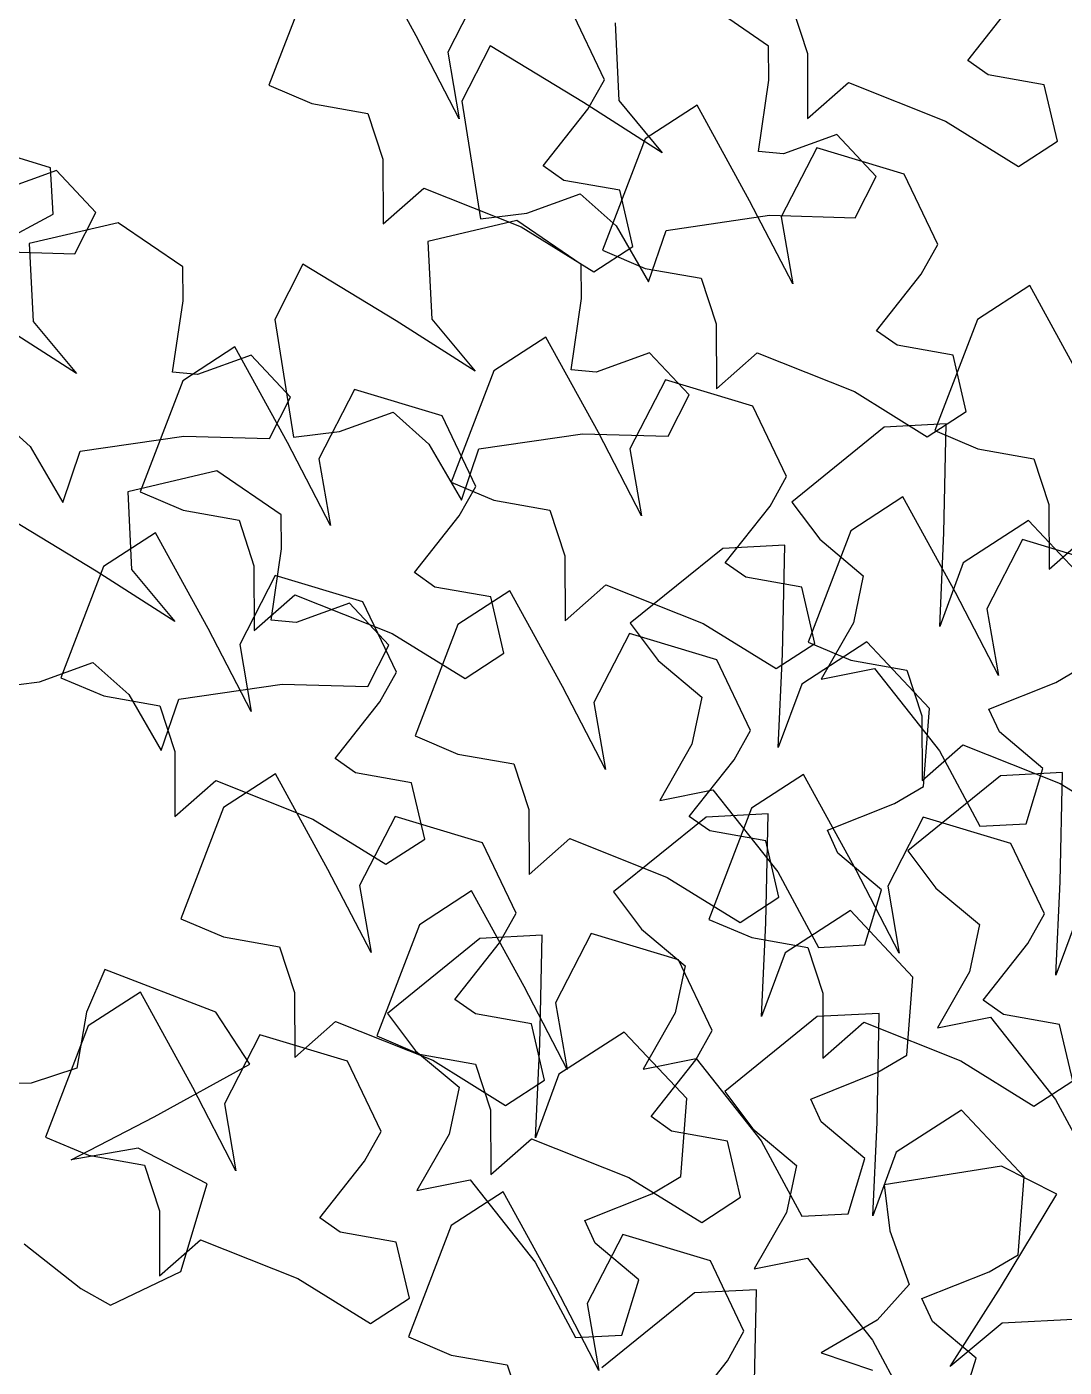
# Model space of a CAD drawing. Header units: millimetres. Extents: x 441156 to 441876, y 4514765 to 4515211.
# Drawn here: x 441574.522 to 441575.376, y 4514836.119 to 4514837.222 of the extents above; entities that cross this region are included whole.
import ezdxf

# ---------------------------------------------------------------- set-up
doc = ezdxf.new("R2010")
doc.units = ezdxf.units.MM
doc.layers.add('01_piscinas', color=254, linetype='Continuous')

msp = doc.modelspace()

# ---------------------------------------------------------------- linework, layer by layer
at = {"layer": '01_piscinas'}
for p, q in [((441574.84273461, 4514837.21432079, 0.00000053), (441574.79950394, 4514837.29297695, 0.00000053)), ((441574.75664308, 4514837.26513419, 0.00000053), (441574.72151515, 4514837.17366099, 0.00000053)), ((441574.89796148, 4514837.2578805, 0.00000053), (441574.86873027, 4514837.20097338, 0.00000053)), ((441575.13264115, 4514837.20581197, 0.00000053), (441575.07964915, 4514837.24220289, 0.00000053)), ((441575.29675259, 4514837.19412264, 0.00000053), (441575.33354849, 4514837.24074312, 0.00000053)), ((441574.99771598, 4514837.17819142, 0.00000053), (441574.97001902, 4514837.23620288, 0.00000053)), ((441575.15240201, 4514837.2373249, 0.00000053), (441575.16473409, 4514837.19973375, 0.00000053)), ((441575.00640668, 4514837.22494749, 0.00000053), (441575.00954527, 4514837.16104886, 0.00000053)), ((441574.87819842, 4514837.14598698, 0.00000053), (441574.84273461, 4514837.21432079, 0.00000053)), ((441574.86873027, 4514837.20097338, 0.00000053), (441574.87819842, 4514837.14598698, 0.00000053)), ((441574.90359172, 4514837.20611314, 0.00000053), (441574.88039451, 4514837.16057017, 0.00000053)), ((441574.98035866, 4514837.15961024, 0.00000053), (441574.90359172, 4514837.20611314, 0.00000053)), ((441575.13293001, 4514837.1779845, 0.00000053), (441575.13264115, 4514837.20581197, 0.00000053)), ((441575.16473409, 4514837.19973375, 0.00000053), (441575.16490234, 4514837.14638995, 0.00000053)), ((441575.31361718, 4514837.18219341, 0.00000053), (441575.29675259, 4514837.19412264, 0.00000053)), ((441574.72151515, 4514837.17366099, 0.00000053), (441574.75681072, 4514837.15867098, 0.00000053)), ((441574.98405241, 4514837.15394769, 0.00000053), (441574.99771598, 4514837.17819142, 0.00000053)), ((441575.12437407, 4514837.11921203, 0.00000053), (441575.13293001, 4514837.1779845, 0.00000053)), ((441575.16490234, 4514837.14638995, 0.00000053), (441575.19846328, 4514837.17587529, 0.00000053)), ((441575.19846328, 4514837.17587529, 0.00000053), (441575.27852318, 4514837.1440283, 0.00000053)), ((441575.35971239, 4514837.1740519, 0.00000053), (441575.31361718, 4514837.18219341, 0.00000053)), ((441575.37051142, 4514837.12778098, 0.00000053), (441575.35971239, 4514837.1740519, 0.00000053)), ((441574.75681072, 4514837.15867098, 0.00000053), (441574.80290593, 4514837.15052947, 0.00000053)), ((441574.88039451, 4514837.16057017, 0.00000053), (441574.89570943, 4514837.06378808, 0.00000053)), ((441574.94725651, 4514837.10732721, 0.00000053), (441574.98405241, 4514837.15394769, 0.00000053)), ((441575.04523813, 4514837.11816333, 0.00000053), (441574.98035866, 4514837.15961024, 0.00000053)), ((441575.00954527, 4514837.16104886, 0.00000053), (441575.04523813, 4514837.11816333, 0.00000053)), ((441575.07394547, 4514837.15737086, 0.00000053), (441575.03108461, 4514837.12952811, 0.00000053)), ((441575.11717614, 4514837.0787147, 0.00000053), (441575.07394547, 4514837.15737086, 0.00000053)), ((441574.80290593, 4514837.15052947, 0.00000053), (441574.81523801, 4514837.11293832, 0.00000053)), ((441575.27852318, 4514837.1440283, 0.00000053), (441575.33848353, 4514837.1069754, 0.00000053)), ((441575.03108461, 4514837.12952811, 0.00000053), (441574.99595668, 4514837.0380549, 0.00000053)), ((441575.18893423, 4514837.13331016, 0.00000053), (441575.14494385, 4514837.11731331, 0.00000053)), ((441575.22142193, 4514837.09863789, 0.00000053), (441575.18893423, 4514837.13331016, 0.00000053)), ((441574.54182659, 4514837.10586687, 0.00000053), (441574.49635528, 4514837.11965009, 0.00000053)), ((441575.14494385, 4514837.11731331, 0.00000053), (441575.12437407, 4514837.11921203, 0.00000053)), ((441575.17240301, 4514837.12227441, 0.00000053), (441575.1431718, 4514837.06536729, 0.00000053)), ((441575.24446055, 4514837.10059679, 0.00000053), (441575.17240301, 4514837.12227441, 0.00000053)), ((441575.33848353, 4514837.1069754, 0.00000053), (441575.37051142, 4514837.12778098, 0.00000053)), ((441574.81523801, 4514837.11293832, 0.00000053), (441574.81540626, 4514837.05959452, 0.00000053)), ((441574.5465963, 4514837.10362641, 0.00000053), (441574.50260592, 4514837.08762956, 0.00000053)), ((441574.5438308, 4514837.06772711, 0.00000053), (441574.54182659, 4514837.10586687, 0.00000053)), ((441574.57908399, 4514837.06895414, 0.00000053), (441574.5465963, 4514837.10362641, 0.00000053)), ((441574.9641211, 4514837.09539798, 0.00000053), (441574.94725651, 4514837.10732721, 0.00000053)), ((441575.20408774, 4514837.06460578, 0.00000053), (441575.22142193, 4514837.09863789, 0.00000053)), ((441575.27215751, 4514837.04258533, 0.00000053), (441575.24446055, 4514837.10059679, 0.00000053)), ((441574.81540626, 4514837.05959452, 0.00000053), (441574.8489672, 4514837.08907986, 0.00000053)), ((441574.8489672, 4514837.08907986, 0.00000053), (441574.9290271, 4514837.05723287, 0.00000053)), ((441575.01021631, 4514837.08725647, 0.00000053), (441574.9641211, 4514837.09539798, 0.00000053)), ((441575.02101534, 4514837.04098555, 0.00000053), (441575.01021631, 4514837.08725647, 0.00000053)), ((441574.93377129, 4514837.06845415, 0.00000053), (441574.97776167, 4514837.08445099, 0.00000053)), ((441574.97776167, 4514837.08445099, 0.00000053), (441575.00723715, 4514837.05806215, 0.00000053)), ((441575.15263995, 4514837.0103809, 0.00000053), (441575.11717614, 4514837.0787147, 0.00000053)), ((441574.48176188, 4514837.03432637, 0.00000053), (441574.5438308, 4514837.06772711, 0.00000053)), ((441574.56174981, 4514837.03492203, 0.00000053), (441574.57908399, 4514837.06895414, 0.00000053)), ((441574.89570943, 4514837.06378808, 0.00000053), (441574.93377129, 4514837.06845415, 0.00000053)), ((441575.04837671, 4514837.05426471, 0.00000053), (441575.13363411, 4514837.06671435, 0.00000053)), ((441575.13363411, 4514837.06671435, 0.00000053), (441575.20408774, 4514837.06460578, 0.00000053)), ((441575.1431718, 4514837.06536729, 0.00000053), (441575.15263995, 4514837.0103809, 0.00000053)), ((441574.59751158, 4514837.06062279, 0.00000053), (441574.52426911, 4514837.04336739, 0.00000053)), ((441574.65050358, 4514837.02423187, 0.00000053), (441574.59751158, 4514837.06062279, 0.00000053)), ((441574.92557712, 4514837.06251831, 0.00000053), (441574.85233465, 4514837.0452629, 0.00000053)), ((441574.97856912, 4514837.02612739, 0.00000053), (441574.92557712, 4514837.06251831, 0.00000053)), ((441574.9290271, 4514837.05723287, 0.00000053), (441574.98898745, 4514837.02017998, 0.00000053)), ((441575.00723715, 4514837.05806215, 0.00000053), (441575.03405475, 4514837.01194918, 0.00000053)), ((441575.03405475, 4514837.01194918, 0.00000053), (441575.04837671, 4514837.05426471, 0.00000053)), ((441574.52426911, 4514837.04336739, 0.00000053), (441574.5274077, 4514836.97946877, 0.00000053)), ((441574.85233465, 4514837.0452629, 0.00000053), (441574.85547324, 4514836.98136428, 0.00000053)), ((441575.25849394, 4514837.0183416, 0.00000053), (441575.27215751, 4514837.04258533, 0.00000053)), ((441574.49129618, 4514837.03703061, 0.00000053), (441574.56174981, 4514837.03492203, 0.00000053)), ((441574.98898745, 4514837.02017998, 0.00000053), (441575.02101534, 4514837.04098555, 0.00000053)), ((441574.99595668, 4514837.0380549, 0.00000053), (441575.03125225, 4514837.0230649, 0.00000053)), ((441574.65079244, 4514836.9964044, 0.00000053), (441574.65050358, 4514837.02423187, 0.00000053)), ((441574.74951969, 4514837.02642855, 0.00000053), (441574.72632248, 4514836.98088559, 0.00000053)), ((441574.82628663, 4514836.97992565, 0.00000053), (441574.74951969, 4514837.02642855, 0.00000053)), ((441574.97885798, 4514836.99829992, 0.00000053), (441574.97856912, 4514837.02612739, 0.00000053)), ((441575.03125225, 4514837.0230649, 0.00000053), (441575.07734746, 4514837.01492338, 0.00000053)), ((441575.07734746, 4514837.01492338, 0.00000053), (441575.08967954, 4514836.97733223, 0.00000053)), ((441575.22169804, 4514836.97172113, 0.00000053), (441575.25849394, 4514837.0183416, 0.00000053)), ((441575.34774313, 4514837.00886282, 0.00000053), (441575.30488227, 4514836.98102006, 0.00000053)), ((441575.3909738, 4514836.93020666, 0.00000053), (441575.34774313, 4514837.00886282, 0.00000053)), ((441574.97030204, 4514836.93952745, 0.00000053), (441574.97885798, 4514836.99829992, 0.00000053)), ((441574.6422365, 4514836.93763193, 0.00000053), (441574.65079244, 4514836.9964044, 0.00000053)), ((441574.56310056, 4514836.93658323, 0.00000053), (441574.49822109, 4514836.97803014, 0.00000053)), ((441574.5274077, 4514836.97946877, 0.00000053), (441574.56310056, 4514836.93658323, 0.00000053)), ((441574.72632248, 4514836.98088559, 0.00000053), (441574.7416374, 4514836.8841035, 0.00000053)), ((441574.8911661, 4514836.93847875, 0.00000053), (441574.82628663, 4514836.97992565, 0.00000053)), ((441574.85547324, 4514836.98136428, 0.00000053), (441574.8911661, 4514836.93847875, 0.00000053)), ((441575.08967954, 4514836.97733223, 0.00000053), (441575.08984779, 4514836.92398843, 0.00000053)), ((441575.30488227, 4514836.98102006, 0.00000053), (441575.26975434, 4514836.88954685, 0.00000053)), ((441574.94941461, 4514836.96655136, 0.00000053), (441574.90655376, 4514836.9387086, 0.00000053)), ((441574.99264528, 4514836.8878952, 0.00000053), (441574.94941461, 4514836.96655136, 0.00000053)), ((441575.23856263, 4514836.9597919, 0.00000053), (441575.22169804, 4514836.97172113, 0.00000053)), ((441574.693468, 4514836.95845215, 0.00000053), (441574.65060714, 4514836.93060939, 0.00000053)), ((441574.73669867, 4514836.87979599, 0.00000053), (441574.693468, 4514836.95845215, 0.00000053)), ((441575.0348622, 4514836.95362557, 0.00000053), (441574.99087182, 4514836.93762873, 0.00000053)), ((441575.0673499, 4514836.9189533, 0.00000053), (441575.0348622, 4514836.95362557, 0.00000053)), ((441575.08984779, 4514836.92398843, 0.00000053), (441575.12340873, 4514836.95347377, 0.00000053)), ((441575.12340873, 4514836.95347377, 0.00000053), (441575.20346863, 4514836.92162678, 0.00000053)), ((441575.28465784, 4514836.95165038, 0.00000053), (441575.23856263, 4514836.9597919, 0.00000053)), ((441574.70679666, 4514836.95173006, 0.00000053), (441574.66280628, 4514836.93573321, 0.00000053)), ((441574.73928436, 4514836.91705779, 0.00000053), (441574.70679666, 4514836.95173006, 0.00000053)), ((441575.29545687, 4514836.90537946, 0.00000053), (441575.28465784, 4514836.95165038, 0.00000053)), ((441574.66280628, 4514836.93573321, 0.00000053), (441574.6422365, 4514836.93763193, 0.00000053)), ((441574.90655376, 4514836.9387086, 0.00000053), (441574.87142582, 4514836.84723539, 0.00000053)), ((441574.99087182, 4514836.93762873, 0.00000053), (441574.97030204, 4514836.93952745, 0.00000053)), ((441575.04787216, 4514836.93145491, 0.00000053), (441575.01864094, 4514836.87454778, 0.00000053)), ((441575.1199297, 4514836.90977729, 0.00000053), (441575.04787216, 4514836.93145491, 0.00000053)), ((441574.65060714, 4514836.93060939, 0.00000053), (441574.61547921, 4514836.83913618, 0.00000053)), ((441574.79192554, 4514836.9233557, 0.00000053), (441574.76269433, 4514836.86644857, 0.00000053)), ((441574.86398309, 4514836.90167807, 0.00000053), (441574.79192554, 4514836.9233557, 0.00000053)), ((441575.20346863, 4514836.92162678, 0.00000053), (441575.26342898, 4514836.88457389, 0.00000053)), ((441574.72195018, 4514836.88302568, 0.00000053), (441574.73928436, 4514836.91705779, 0.00000053)), ((441575.05001571, 4514836.8849212, 0.00000053), (441575.0673499, 4514836.9189533, 0.00000053)), ((441575.14762666, 4514836.85176583, 0.00000053), (441575.1199297, 4514836.90977729, 0.00000053)), ((441574.4956241, 4514836.90287089, 0.00000053), (441574.52509958, 4514836.87648205, 0.00000053)), ((441574.77969926, 4514836.88876956, 0.00000053), (441574.82368964, 4514836.90476641, 0.00000053)), ((441574.82368964, 4514836.90476641, 0.00000053), (441574.85316512, 4514836.87837757, 0.00000053)), ((441574.89168004, 4514836.84366662, 0.00000053), (441574.86398309, 4514836.90167807, 0.00000053)), ((441575.26342898, 4514836.88457389, 0.00000053), (441575.29545687, 4514836.90537946, 0.00000053)), ((441574.7416374, 4514836.8841035, 0.00000053), (441574.77969926, 4514836.88876956, 0.00000053)), ((441574.89430468, 4514836.87458013, 0.00000053), (441574.97956208, 4514836.88702977, 0.00000053)), ((441574.97956208, 4514836.88702977, 0.00000053), (441575.05001571, 4514836.8849212, 0.00000053)), ((441575.0281091, 4514836.81956139, 0.00000053), (441574.99264528, 4514836.8878952, 0.00000053)), ((441575.22799991, 4514836.89247018, 0.00000053), (441575.15184163, 4514836.83081603, 0.00000053)), ((441575.27903988, 4514836.89515229, 0.00000053), (441575.22799991, 4514836.89247018, 0.00000053)), ((441575.26975434, 4514836.88954685, 0.00000053), (441575.30504991, 4514836.87455685, 0.00000053)), ((441575.27715066, 4514836.80541872, 0.00000053), (441575.27903988, 4514836.89515229, 0.00000053)), ((441574.52509958, 4514836.87648205, 0.00000053), (441574.55191718, 4514836.83036908, 0.00000053)), ((441574.56623914, 4514836.87268461, 0.00000053), (441574.65149654, 4514836.88513426, 0.00000053)), ((441574.65149654, 4514836.88513426, 0.00000053), (441574.72195018, 4514836.88302568, 0.00000053)), ((441574.77216248, 4514836.81146218, 0.00000053), (441574.73669867, 4514836.87979599, 0.00000053)), ((441574.85316512, 4514836.87837757, 0.00000053), (441574.87998272, 4514836.8322646, 0.00000053)), ((441574.55191718, 4514836.83036908, 0.00000053), (441574.56623914, 4514836.87268461, 0.00000053)), ((441574.76269433, 4514836.86644857, 0.00000053), (441574.77216248, 4514836.81146218, 0.00000053)), ((441574.87998272, 4514836.8322646, 0.00000053), (441574.89430468, 4514836.87458013, 0.00000053)), ((441575.01864094, 4514836.87454778, 0.00000053), (441575.0281091, 4514836.81956139, 0.00000053)), ((441575.30504991, 4514836.87455685, 0.00000053), (441575.35114512, 4514836.86641534, 0.00000053)), ((441575.35114512, 4514836.86641534, 0.00000053), (441575.36347721, 4514836.82882419, 0.00000053)), ((441574.678494, 4514836.85655809, 0.00000053), (441574.60525152, 4514836.83930269, 0.00000053)), ((441574.73148599, 4514836.82016717, 0.00000053), (441574.678494, 4514836.85655809, 0.00000053)), ((441574.87142582, 4514836.84723539, 0.00000053), (441574.9067214, 4514836.83224539, 0.00000053)), ((441574.87801647, 4514836.81942289, 0.00000053), (441574.89168004, 4514836.84366662, 0.00000053)), ((441575.13396308, 4514836.8275221, 0.00000053), (441575.14762666, 4514836.85176583, 0.00000053)), ((441574.60525152, 4514836.83930269, 0.00000053), (441574.60839011, 4514836.77540407, 0.00000053)), ((441574.61547921, 4514836.83913618, 0.00000053), (441574.65077478, 4514836.82414618, 0.00000053)), ((441574.9067214, 4514836.83224539, 0.00000053), (441574.9528166, 4514836.82410388, 0.00000053)), ((441575.24327205, 4514836.83497572, 0.00000053), (441575.20041119, 4514836.80713296, 0.00000053)), ((441575.28650272, 4514836.75631956, 0.00000053), (441575.24327205, 4514836.83497572, 0.00000053)), ((441574.65077478, 4514836.82414618, 0.00000053), (441574.69686999, 4514836.81600467, 0.00000053)), ((441574.9528166, 4514836.82410388, 0.00000053), (441574.96514869, 4514836.78651273, 0.00000053)), ((441575.09716718, 4514836.78090162, 0.00000053), (441575.13396308, 4514836.8275221, 0.00000053)), ((441575.15184163, 4514836.83081603, 0.00000053), (441575.17491349, 4514836.80018652, 0.00000053)), ((441575.36347721, 4514836.82882419, 0.00000053), (441575.36364545, 4514836.77548038, 0.00000053)), ((441574.5792035, 4514836.77396544, 0.00000053), (441574.50243656, 4514836.82046834, 0.00000053)), ((441574.69686999, 4514836.81600467, 0.00000053), (441574.70920208, 4514836.77841352, 0.00000053)), ((441574.73177486, 4514836.7923397, 0.00000053), (441574.73148599, 4514836.82016717, 0.00000053)), ((441574.84122057, 4514836.77280241, 0.00000053), (441574.87801647, 4514836.81942289, 0.00000053)), ((441575.34675839, 4514836.8155291, 0.00000053), (441575.29298985, 4514836.78086169, 0.00000053)), ((441575.39832324, 4514836.76072696, 0.00000053), (441575.34675839, 4514836.8155291, 0.00000053)), ((441574.62819375, 4514836.8055612, 0.00000053), (441574.5853329, 4514836.77771844, 0.00000053)), ((441574.67142442, 4514836.72690503, 0.00000053), (441574.62819375, 4514836.8055612, 0.00000053)), ((441575.20041119, 4514836.80713296, 0.00000053), (441575.16528326, 4514836.71565975, 0.00000053)), ((441575.17491349, 4514836.80018652, 0.00000053), (441575.21076235, 4514836.77008816, 0.00000053)), ((441575.27369632, 4514836.728508, 0.00000053), (441575.27715066, 4514836.80541872, 0.00000053)), ((441575.3417296, 4514836.79987927, 0.00000053), (441575.31249838, 4514836.74297214, 0.00000053)), ((441575.41378714, 4514836.77820165, 0.00000053), (441575.3417296, 4514836.79987927, 0.00000053)), ((441575.36364545, 4514836.77548038, 0.00000053), (441575.3972064, 4514836.80496573, 0.00000053)), ((441574.72321891, 4514836.73356723, 0.00000053), (441574.73177486, 4514836.7923397, 0.00000053)), ((441575.09502528, 4514836.79269985, 0.00000053), (441575.01886699, 4514836.7310457, 0.00000053)), ((441575.14606525, 4514836.79538196, 0.00000053), (441575.09502528, 4514836.79269985, 0.00000053)), ((441575.14417603, 4514836.7056484, 0.00000053), (441575.14606525, 4514836.79538196, 0.00000053)), ((441574.5853329, 4514836.77771844, 0.00000053), (441574.55020496, 4514836.68624523, 0.00000053)), ((441574.70920208, 4514836.77841352, 0.00000053), (441574.70937032, 4514836.72506971, 0.00000053)), ((441574.96514869, 4514836.78651273, 0.00000053), (441574.96531693, 4514836.73316892, 0.00000053)), ((441575.11403178, 4514836.76897239, 0.00000053), (441575.09716718, 4514836.78090162, 0.00000053)), ((441575.29298985, 4514836.78086169, 0.00000053), (441575.27369632, 4514836.728508, 0.00000053)), ((441574.64408297, 4514836.73251854, 0.00000053), (441574.5792035, 4514836.77396544, 0.00000053)), ((441574.60839011, 4514836.77540407, 0.00000053), (441574.64408297, 4514836.73251854, 0.00000053)), ((441574.7266513, 4514836.77046474, 0.00000053), (441574.69742008, 4514836.71355762, 0.00000053)), ((441574.79870884, 4514836.74878712, 0.00000053), (441574.7266513, 4514836.77046474, 0.00000053)), ((441574.85808517, 4514836.76087318, 0.00000053), (441574.84122057, 4514836.77280241, 0.00000053)), ((441575.16012699, 4514836.76083088, 0.00000053), (441575.11403178, 4514836.76897239, 0.00000053)), ((441575.21076235, 4514836.77008816, 0.00000053), (441575.20264668, 4514836.73136722, 0.00000053)), ((441574.70937032, 4514836.72506971, 0.00000053), (441574.74293127, 4514836.75455506, 0.00000053)), ((441574.74293127, 4514836.75455506, 0.00000053), (441574.82299116, 4514836.72270807, 0.00000053)), ((441574.90418037, 4514836.75273167, 0.00000053), (441574.85808517, 4514836.76087318, 0.00000053)), ((441574.91978085, 4514836.75777248, 0.00000053), (441574.87692, 4514836.72992972, 0.00000053)), ((441574.96301152, 4514836.67911632, 0.00000053), (441574.91978085, 4514836.75777248, 0.00000053)), ((441574.96531693, 4514836.73316892, 0.00000053), (441574.99887788, 4514836.76265427, 0.00000053)), ((441574.99887788, 4514836.76265427, 0.00000053), (441575.07893778, 4514836.73080728, 0.00000053)), ((441575.17092602, 4514836.71455996, 0.00000053), (441575.16012699, 4514836.76083088, 0.00000053)), ((441575.32196653, 4514836.68798575, 0.00000053), (441575.28650272, 4514836.75631956, 0.00000053)), ((441574.78777907, 4514836.74766536, 0.00000053), (441574.74378869, 4514836.73166852, 0.00000053)), ((441574.82026677, 4514836.71299309, 0.00000053), (441574.78777907, 4514836.74766536, 0.00000053)), ((441574.8264058, 4514836.69077567, 0.00000053), (441574.79870884, 4514836.74878712, 0.00000053)), ((441574.91497941, 4514836.70646075, 0.00000053), (441574.90418037, 4514836.75273167, 0.00000053)), ((441574.74378869, 4514836.73166852, 0.00000053), (441574.72321891, 4514836.73356723, 0.00000053)), ((441575.31249838, 4514836.74297214, 0.00000053), (441575.32196653, 4514836.68798575, 0.00000053)), ((441574.70688824, 4514836.65857123, 0.00000053), (441574.67142442, 4514836.72690503, 0.00000053)), ((441574.82299116, 4514836.72270807, 0.00000053), (441574.88295151, 4514836.68565517, 0.00000053)), ((441574.87692, 4514836.72992972, 0.00000053), (441574.84179207, 4514836.63845652, 0.00000053)), ((441575.0182384, 4514836.72267603, 0.00000053), (441574.98900718, 4514836.66576891, 0.00000053)), ((441575.09029594, 4514836.70099841, 0.00000053), (441575.0182384, 4514836.72267603, 0.00000053)), ((441575.01886699, 4514836.7310457, 0.00000053), (441575.04193885, 4514836.70041619, 0.00000053)), ((441575.07893778, 4514836.73080728, 0.00000053), (441575.13889813, 4514836.69375438, 0.00000053)), ((441575.20264668, 4514836.73136722, 0.00000053), (441575.17612048, 4514836.68508601, 0.00000053)), ((441574.69742008, 4514836.71355762, 0.00000053), (441574.70688824, 4514836.65857123, 0.00000053)), ((441574.80293259, 4514836.67896099, 0.00000053), (441574.82026677, 4514836.71299309, 0.00000053)), ((441575.13889813, 4514836.69375438, 0.00000053), (441575.17092602, 4514836.71455996, 0.00000053)), ((441575.21378376, 4514836.71575877, 0.00000053), (441575.16001522, 4514836.68109137, 0.00000053)), ((441575.16528326, 4514836.71565975, 0.00000053), (441575.20057883, 4514836.70066975, 0.00000053)), ((441575.26534861, 4514836.66095663, 0.00000053), (441575.21378376, 4514836.71575877, 0.00000053)), ((441574.88295151, 4514836.68565517, 0.00000053), (441574.91497941, 4514836.70646075, 0.00000053)), ((441575.04193885, 4514836.70041619, 0.00000053), (441575.07778772, 4514836.67031783, 0.00000053)), ((441575.1179929, 4514836.64298695, 0.00000053), (441575.09029594, 4514836.70099841, 0.00000053)), ((441575.14072169, 4514836.62873768, 0.00000053), (441575.14417603, 4514836.7056484, 0.00000053)), ((441575.20057883, 4514836.70066975, 0.00000053), (441575.24667404, 4514836.69252824, 0.00000053)), ((441574.53261614, 4514836.68280935, 0.00000053), (441574.57660651, 4514836.6988062, 0.00000053)), ((441574.57660651, 4514836.6988062, 0.00000053), (441574.60608199, 4514836.67241735, 0.00000053)), ((441574.81274222, 4514836.66653193, 0.00000053), (441574.8264058, 4514836.69077567, 0.00000053)), ((441575.17612048, 4514836.68508601, 0.00000053), (441575.21992778, 4514836.6938406, 0.00000053)), ((441575.21992778, 4514836.6938406, 0.00000053), (441575.27333819, 4514836.62623035, 0.00000053)), ((441575.24667404, 4514836.69252824, 0.00000053), (441575.25900613, 4514836.65493709, 0.00000053)), ((441575.36934891, 4514836.68247518, 0.00000053), (441575.39330378, 4514836.69663909, 0.00000053)), ((441574.49455427, 4514836.67814329, 0.00000053), (441574.53261614, 4514836.68280935, 0.00000053)), ((441574.55020496, 4514836.68624523, 0.00000053), (441574.58550054, 4514836.67125523, 0.00000053)), ((441574.64722155, 4514836.66861991, 0.00000053), (441574.73247895, 4514836.68106956, 0.00000053)), ((441574.73247895, 4514836.68106956, 0.00000053), (441574.80293259, 4514836.67896099, 0.00000053)), ((441574.99847534, 4514836.61078252, 0.00000053), (441574.96301152, 4514836.67911632, 0.00000053)), ((441575.16001522, 4514836.68109137, 0.00000053), (441575.14072169, 4514836.62873768, 0.00000053)), ((441575.31417249, 4514836.66049861, 0.00000053), (441575.36934891, 4514836.68247518, 0.00000053)), ((441574.58550054, 4514836.67125523, 0.00000053), (441574.63159574, 4514836.66311371, 0.00000053)), ((441574.60608199, 4514836.67241735, 0.00000053), (441574.63289959, 4514836.62630438, 0.00000053)), ((441574.63289959, 4514836.62630438, 0.00000053), (441574.64722155, 4514836.66861991, 0.00000053)), ((441574.77594632, 4514836.61991146, 0.00000053), (441574.81274222, 4514836.66653193, 0.00000053)), ((441575.07778772, 4514836.67031783, 0.00000053), (441575.06967204, 4514836.6315969, 0.00000053)), ((441574.63159574, 4514836.66311371, 0.00000053), (441574.64392783, 4514836.62552256, 0.00000053)), ((441574.98900718, 4514836.66576891, 0.00000053), (441574.99847534, 4514836.61078252, 0.00000053)), ((441575.26032915, 4514836.59686876, 0.00000053), (441575.26534861, 4514836.66095663, 0.00000053)), ((441575.32281304, 4514836.6417353, 0.00000053), (441575.31417249, 4514836.66049861, 0.00000053)), ((441575.25900613, 4514836.65493709, 0.00000053), (441575.25917437, 4514836.60159329, 0.00000053)), ((441574.84179207, 4514836.63845652, 0.00000053), (441574.87708764, 4514836.62346651, 0.00000053)), ((441575.10432932, 4514836.61874322, 0.00000053), (441575.1179929, 4514836.64298695, 0.00000053)), ((441575.35866191, 4514836.61163694, 0.00000053), (441575.32281304, 4514836.6417353, 0.00000053)), ((441574.64392783, 4514836.62552256, 0.00000053), (441574.64409607, 4514836.57217876, 0.00000053)), ((441574.87708764, 4514836.62346651, 0.00000053), (441574.92318284, 4514836.615325, 0.00000053)), ((441575.06967204, 4514836.6315969, 0.00000053), (441575.04314584, 4514836.58531569, 0.00000053)), ((441575.25917437, 4514836.60159329, 0.00000053), (441575.29273532, 4514836.63107863, 0.00000053)), ((441575.27333819, 4514836.62623035, 0.00000053), (441575.30673893, 4514836.56416142, 0.00000053)), ((441575.29273532, 4514836.63107863, 0.00000053), (441575.37279522, 4514836.59923164, 0.00000053)), ((441574.79281092, 4514836.60798223, 0.00000053), (441574.77594632, 4514836.61991146, 0.00000053)), ((441574.92318284, 4514836.615325, 0.00000053), (441574.93551493, 4514836.57773385, 0.00000053)), ((441575.06753342, 4514836.57212274, 0.00000053), (441575.10432932, 4514836.61874322, 0.00000053)), ((441575.34487869, 4514836.56616563, 0.00000053), (441575.35866191, 4514836.61163694, 0.00000053)), ((441574.64409607, 4514836.57217876, 0.00000053), (441574.67765702, 4514836.6016641, 0.00000053)), ((441574.67765702, 4514836.6016641, 0.00000053), (441574.75771692, 4514836.56981711, 0.00000053)), ((441574.72685523, 4514836.6072829, 0.00000053), (441574.68399438, 4514836.57944014, 0.00000053)), ((441574.7700859, 4514836.52862674, 0.00000053), (441574.72685523, 4514836.6072829, 0.00000053)), ((441574.83890613, 4514836.59984071, 0.00000053), (441574.79281092, 4514836.60798223, 0.00000053)), ((441575.16161453, 4514836.60673199, 0.00000053), (441575.11875367, 4514836.57888923, 0.00000053)), ((441575.2048452, 4514836.52807583, 0.00000053), (441575.16161453, 4514836.60673199, 0.00000053)), ((441575.32365276, 4514836.60552007, 0.00000053), (441575.24749447, 4514836.54386591, 0.00000053)), ((441575.37469273, 4514836.60820217, 0.00000053), (441575.32365276, 4514836.60552007, 0.00000053)), ((441575.37280351, 4514836.51846861, 0.00000053), (441575.37469273, 4514836.60820217, 0.00000053)), ((441574.84970516, 4514836.5535698, 0.00000053), (441574.83890613, 4514836.59984071, 0.00000053)), ((441575.04314584, 4514836.58531569, 0.00000053), (441575.08695315, 4514836.59407027, 0.00000053)), ((441575.08695315, 4514836.59407027, 0.00000053), (441575.14036356, 4514836.52646002, 0.00000053)), ((441575.23637428, 4514836.58270486, 0.00000053), (441575.26032915, 4514836.59686876, 0.00000053)), ((441575.37279522, 4514836.59923164, 0.00000053), (441575.43275556, 4514836.56217875, 0.00000053)), ((441574.68399438, 4514836.57944014, 0.00000053), (441574.64886645, 4514836.48796694, 0.00000053)), ((441575.11875367, 4514836.57888923, 0.00000053), (441575.08362574, 4514836.48741602, 0.00000053)), ((441575.18119786, 4514836.56072829, 0.00000053), (441575.23637428, 4514836.58270486, 0.00000053)), ((441574.75771692, 4514836.56981711, 0.00000053), (441574.81767727, 4514836.53276422, 0.00000053)), ((441574.82531278, 4514836.57218645, 0.00000053), (441574.79608156, 4514836.51527932, 0.00000053)), ((441574.89737032, 4514836.55050883, 0.00000053), (441574.82531278, 4514836.57218645, 0.00000053)), ((441574.93551493, 4514836.57773385, 0.00000053), (441574.93568317, 4514836.52439005, 0.00000053)), ((441575.08132948, 4514836.57165508, 0.00000053), (441575.00517119, 4514836.51000092, 0.00000053)), ((441575.08439802, 4514836.56019351, 0.00000053), (441575.06753342, 4514836.57212274, 0.00000053)), ((441575.13236945, 4514836.57433718, 0.00000053), (441575.08132948, 4514836.57165508, 0.00000053)), ((441575.13048023, 4514836.48460362, 0.00000053), (441575.13236945, 4514836.57433718, 0.00000053)), ((441575.26007207, 4514836.57163553, 0.00000053), (441575.23084086, 4514836.51472841, 0.00000053)), ((441575.33212961, 4514836.54995791, 0.00000053), (441575.26007207, 4514836.57163553, 0.00000053)), ((441575.13049323, 4514836.552052, 0.00000053), (441575.08439802, 4514836.56019351, 0.00000053)), ((441575.18983841, 4514836.54196497, 0.00000053), (441575.18119786, 4514836.56072829, 0.00000053)), ((441575.30673893, 4514836.56416142, 0.00000053), (441575.34487869, 4514836.56616563, 0.00000053)), ((441574.81767727, 4514836.53276422, 0.00000053), (441574.84970516, 4514836.5535698, 0.00000053)), ((441574.92506728, 4514836.49249737, 0.00000053), (441574.89737032, 4514836.55050883, 0.00000053)), ((441574.93568317, 4514836.52439005, 0.00000053), (441574.96924412, 4514836.55387539, 0.00000053)), ((441574.96924412, 4514836.55387539, 0.00000053), (441575.04930402, 4514836.5220284, 0.00000053)), ((441575.14129226, 4514836.50578108, 0.00000053), (441575.13049323, 4514836.552052, 0.00000053)), ((441575.35982657, 4514836.49194646, 0.00000053), (441575.33212961, 4514836.54995791, 0.00000053)), ((441575.22568727, 4514836.51186661, 0.00000053), (441575.18983841, 4514836.54196497, 0.00000053)), ((441575.24749447, 4514836.54386591, 0.00000053), (441575.27056633, 4514836.5132364, 0.00000053)), ((441574.80554972, 4514836.46029293, 0.00000053), (441574.7700859, 4514836.52862674, 0.00000053)), ((441575.14036356, 4514836.52646002, 0.00000053), (441575.1737643, 4514836.4643911, 0.00000053)), ((441575.24030901, 4514836.45974202, 0.00000053), (441575.2048452, 4514836.52807583, 0.00000053)), ((441574.79608156, 4514836.51527932, 0.00000053), (441574.80554972, 4514836.46029293, 0.00000053)), ((441575.04930402, 4514836.5220284, 0.00000053), (441575.10926437, 4514836.4849755, 0.00000053)), ((441575.23084086, 4514836.51472841, 0.00000053), (441575.24030901, 4514836.45974202, 0.00000053)), ((441575.27056633, 4514836.5132364, 0.00000053), (441575.3064152, 4514836.48313804, 0.00000053)), ((441575.36934917, 4514836.44155789, 0.00000053), (441575.37280351, 4514836.51846861, 0.00000053)), ((441574.8882435, 4514836.51084869, 0.00000053), (441574.84538264, 4514836.48300593, 0.00000053)), ((441574.93147417, 4514836.43219253, 0.00000053), (441574.8882435, 4514836.51084869, 0.00000053)), ((441575.00517119, 4514836.51000092, 0.00000053), (441575.02824305, 4514836.47937141, 0.00000053)), ((441575.10926437, 4514836.4849755, 0.00000053), (441575.14129226, 4514836.50578108, 0.00000053)), ((441575.21190405, 4514836.46639531, 0.00000053), (441575.22568727, 4514836.51186661, 0.00000053)), ((441574.9114037, 4514836.46825364, 0.00000053), (441574.92506728, 4514836.49249737, 0.00000053)), ((441575.20008796, 4514836.49471399, 0.00000053), (441575.14631942, 4514836.46004658, 0.00000053)), ((441575.25165281, 4514836.43991185, 0.00000053), (441575.20008796, 4514836.49471399, 0.00000053)), ((441575.346163, 4514836.46770273, 0.00000053), (441575.35982657, 4514836.49194646, 0.00000053)), ((441575.3886427, 4514836.49391157, 0.00000053), (441575.36934917, 4514836.44155789, 0.00000053)), ((441574.64886645, 4514836.48796694, 0.00000053), (441574.68416202, 4514836.47297693, 0.00000053)), ((441574.84538264, 4514836.48300593, 0.00000053), (441574.81025471, 4514836.39153272, 0.00000053)), ((441575.02824305, 4514836.47937141, 0.00000053), (441575.06409192, 4514836.44927305, 0.00000053)), ((441575.08362574, 4514836.48741602, 0.00000053), (441575.11892131, 4514836.47242602, 0.00000053)), ((441575.12702589, 4514836.4076929, 0.00000053), (441575.13048023, 4514836.48460362, 0.00000053)), ((441575.3064152, 4514836.48313804, 0.00000053), (441575.29829952, 4514836.44441711, 0.00000053)), ((441574.68416202, 4514836.47297693, 0.00000053), (441574.73025722, 4514836.46483542, 0.00000053)), ((441574.89523563, 4514836.47174403, 0.00000053), (441574.81907734, 4514836.41008987, 0.00000053)), ((441574.8746078, 4514836.42163316, 0.00000053), (441574.9114037, 4514836.46825364, 0.00000053)), ((441574.9462756, 4514836.47442613, 0.00000053), (441574.89523563, 4514836.47174403, 0.00000053)), ((441574.94438638, 4514836.38469257, 0.00000053), (441574.9462756, 4514836.47442613, 0.00000053)), ((441574.98670104, 4514836.47575224, 0.00000053), (441574.95746983, 4514836.41884511, 0.00000053)), ((441575.05875858, 4514836.45407462, 0.00000053), (441574.98670104, 4514836.47575224, 0.00000053)), ((441575.11892131, 4514836.47242602, 0.00000053), (441575.16501652, 4514836.4642845, 0.00000053)), ((441574.73025722, 4514836.46483542, 0.00000053), (441574.74258931, 4514836.42724427, 0.00000053)), ((441575.14631942, 4514836.46004658, 0.00000053), (441575.12702589, 4514836.4076929, 0.00000053)), ((441575.16501652, 4514836.4642845, 0.00000053), (441575.1773486, 4514836.42669336, 0.00000053)), ((441575.1737643, 4514836.4643911, 0.00000053), (441575.21190405, 4514836.46639531, 0.00000053)), ((441575.3093671, 4514836.42108225, 0.00000053), (441575.346163, 4514836.46770273, 0.00000053)), ((441574.58643533, 4514836.44633955, 0.00000053), (441574.57144533, 4514836.41104397, 0.00000053)), ((441574.67790854, 4514836.41121161, 0.00000053), (441574.58643533, 4514836.44633955, 0.00000053)), ((441575.06409192, 4514836.44927305, 0.00000053), (441575.05597625, 4514836.41055212, 0.00000053)), ((441575.08645554, 4514836.39606316, 0.00000053), (441575.05875858, 4514836.45407462, 0.00000053)), ((441575.24663335, 4514836.37582398, 0.00000053), (441575.25165281, 4514836.43991185, 0.00000053)), ((441575.29829952, 4514836.44441711, 0.00000053), (441575.27177332, 4514836.39813589, 0.00000053)), ((441574.61564876, 4514836.42771047, 0.00000053), (441574.5727879, 4514836.39986771, 0.00000053)), ((441574.65887943, 4514836.34905431, 0.00000053), (441574.61564876, 4514836.42771047, 0.00000053)), ((441574.74258931, 4514836.42724427, 0.00000053), (441574.74275755, 4514836.37390046, 0.00000053)), ((441574.96693798, 4514836.36385872, 0.00000053), (441574.93147417, 4514836.43219253, 0.00000053)), ((441575.1773486, 4514836.42669336, 0.00000053), (441575.17751685, 4514836.37334955, 0.00000053)), ((441574.8914724, 4514836.40970393, 0.00000053), (441574.8746078, 4514836.42163316, 0.00000053)), ((441574.95746983, 4514836.41884511, 0.00000053), (441574.96693798, 4514836.36385872, 0.00000053)), ((441575.32623169, 4514836.40915302, 0.00000053), (441575.3093671, 4514836.42108225, 0.00000053)), ((441574.57144533, 4514836.41104397, 0.00000053), (441574.56330382, 4514836.36494877, 0.00000053)), ((441574.7057513, 4514836.36835076, 0.00000053), (441574.67790854, 4514836.41121161, 0.00000053)), ((441574.74275755, 4514836.37390046, 0.00000053), (441574.7763185, 4514836.40338581, 0.00000053)), ((441574.7763185, 4514836.40338581, 0.00000053), (441574.8563784, 4514836.37153882, 0.00000053)), ((441574.81907734, 4514836.41008987, 0.00000053), (441574.8421492, 4514836.37946036, 0.00000053)), ((441574.93756761, 4514836.40156242, 0.00000053), (441574.8914724, 4514836.40970393, 0.00000053)), ((441575.05597625, 4514836.41055212, 0.00000053), (441575.02945005, 4514836.36427091, 0.00000053)), ((441575.17287871, 4514836.40744647, 0.00000053), (441575.09672043, 4514836.34579231, 0.00000053)), ((441575.22391868, 4514836.41012858, 0.00000053), (441575.17287871, 4514836.40744647, 0.00000053)), ((441575.17751685, 4514836.37334955, 0.00000053), (441575.21107779, 4514836.4028349, 0.00000053)), ((441575.21107779, 4514836.4028349, 0.00000053), (441575.29113769, 4514836.37098791, 0.00000053)), ((441575.22202946, 4514836.32039501, 0.00000053), (441575.22391868, 4514836.41012858, 0.00000053)), ((441575.27177332, 4514836.39813589, 0.00000053), (441575.31558063, 4514836.40689048, 0.00000053)), ((441575.31558063, 4514836.40689048, 0.00000053), (441575.36899104, 4514836.33928023, 0.00000053)), ((441575.3723269, 4514836.4010115, 0.00000053), (441575.32623169, 4514836.40915302, 0.00000053)), ((441574.5727879, 4514836.39986771, 0.00000053), (441574.53765997, 4514836.3083945, 0.00000053)), ((441574.7141063, 4514836.39261401, 0.00000053), (441574.68487509, 4514836.33570689, 0.00000053)), ((441574.78616384, 4514836.37093639, 0.00000053), (441574.7141063, 4514836.39261401, 0.00000053)), ((441574.81025471, 4514836.39153272, 0.00000053), (441574.84555028, 4514836.37654272, 0.00000053)), ((441574.94836664, 4514836.3552915, 0.00000053), (441574.93756761, 4514836.40156242, 0.00000053)), ((441575.01399411, 4514836.39480294, 0.00000053), (441574.96022557, 4514836.36013554, 0.00000053)), ((441575.06555896, 4514836.3400008, 0.00000053), (441575.01399411, 4514836.39480294, 0.00000053)), ((441575.07279197, 4514836.37181943, 0.00000053), (441575.08645554, 4514836.39606316, 0.00000053)), ((441575.38312593, 4514836.35474059, 0.00000053), (441575.3723269, 4514836.4010115, 0.00000053)), ((441574.94093204, 4514836.30778185, 0.00000053), (441574.94438638, 4514836.38469257, 0.00000053)), ((441574.8138608, 4514836.31292494, 0.00000053), (441574.78616384, 4514836.37093639, 0.00000053)), ((441574.8421492, 4514836.37946036, 0.00000053), (441574.87799807, 4514836.349362, 0.00000053)), ((441574.84555028, 4514836.37654272, 0.00000053), (441574.89164549, 4514836.36840121, 0.00000053)), ((441574.8563784, 4514836.37153882, 0.00000053), (441574.91633875, 4514836.33448592, 0.00000053)), ((441575.02945005, 4514836.36427091, 0.00000053), (441575.07325735, 4514836.37302549, 0.00000053)), ((441575.03599607, 4514836.32519895, 0.00000053), (441575.07279197, 4514836.37181943, 0.00000053)), ((441575.07325735, 4514836.37302549, 0.00000053), (441575.12666776, 4514836.30541524, 0.00000053)), ((441575.22267848, 4514836.36166008, 0.00000053), (441575.24663335, 4514836.37582398, 0.00000053)), ((441575.29113769, 4514836.37098791, 0.00000053), (441575.35109804, 4514836.33393501, 0.00000053)), ((441574.56330382, 4514836.36494877, 0.00000053), (441574.52571267, 4514836.35261668, 0.00000053)), ((441574.62709514, 4514836.32512009, 0.00000053), (441574.7057513, 4514836.36835076, 0.00000053)), ((441574.89164549, 4514836.36840121, 0.00000053), (441574.90397758, 4514836.33081006, 0.00000053)), ((441574.96022557, 4514836.36013554, 0.00000053), (441574.94093204, 4514836.30778185, 0.00000053)), ((441575.16750206, 4514836.33968351, 0.00000053), (441575.22267848, 4514836.36166008, 0.00000053)), ((441574.52571267, 4514836.35261668, 0.00000053), (441574.47236886, 4514836.35244844, 0.00000053)), ((441574.69434324, 4514836.2807205, 0.00000053), (441574.65887943, 4514836.34905431, 0.00000053)), ((441574.87799807, 4514836.349362, 0.00000053), (441574.86988239, 4514836.31064107, 0.00000053)), ((441574.91633875, 4514836.33448592, 0.00000053), (441574.94836664, 4514836.3552915, 0.00000053)), ((441575.35109804, 4514836.33393501, 0.00000053), (441575.38312593, 4514836.35474059, 0.00000053)), ((441574.68487509, 4514836.33570689, 0.00000053), (441574.69434324, 4514836.2807205, 0.00000053)), ((441575.0605395, 4514836.27591293, 0.00000053), (441575.06555896, 4514836.3400008, 0.00000053)), ((441575.09672043, 4514836.34579231, 0.00000053), (441575.11979228, 4514836.3151628, 0.00000053)), ((441575.17614261, 4514836.32092019, 0.00000053), (441575.16750206, 4514836.33968351, 0.00000053)), ((441575.36899104, 4514836.33928023, 0.00000053), (441575.40239178, 4514836.27721131, 0.00000053)), ((441574.55876133, 4514836.28965627, 0.00000053), (441574.62709514, 4514836.32512009, 0.00000053)), ((441574.90397758, 4514836.33081006, 0.00000053), (441574.90414582, 4514836.27746626, 0.00000053)), ((441575.05286066, 4514836.31326972, 0.00000053), (441575.03599607, 4514836.32519895, 0.00000053)), ((441575.29163719, 4514836.33050538, 0.00000053), (441575.23786865, 4514836.29583798, 0.00000053)), ((441575.34320204, 4514836.27570324, 0.00000053), (441575.29163719, 4514836.33050538, 0.00000053)), ((441575.11979228, 4514836.3151628, 0.00000053), (441575.15564115, 4514836.28506444, 0.00000053)), ((441575.21199148, 4514836.29082183, 0.00000053), (441575.17614261, 4514836.32092019, 0.00000053)), ((441575.21857512, 4514836.24348429, 0.00000053), (441575.22202946, 4514836.32039501, 0.00000053)), ((441574.53765997, 4514836.3083945, 0.00000053), (441574.57295554, 4514836.2934045, 0.00000053)), ((441574.80019723, 4514836.28868121, 0.00000053), (441574.8138608, 4514836.31292494, 0.00000053)), ((441574.86988239, 4514836.31064107, 0.00000053), (441574.84335619, 4514836.26435986, 0.00000053)), ((441574.90414582, 4514836.27746626, 0.00000053), (441574.93770676, 4514836.3069516, 0.00000053)), ((441574.93770676, 4514836.3069516, 0.00000053), (441575.01776666, 4514836.27510461, 0.00000053)), ((441575.09895587, 4514836.30512821, 0.00000053), (441575.05286066, 4514836.31326972, 0.00000053)), ((441575.1097549, 4514836.25885729, 0.00000053), (441575.09895587, 4514836.30512821, 0.00000053)), ((441575.12666776, 4514836.30541524, 0.00000053), (441575.1600685, 4514836.24334631, 0.00000053)), ((441574.61374772, 4514836.29912443, 0.00000053), (441574.55876133, 4514836.28965627, 0.00000053)), ((441574.57295554, 4514836.2934045, 0.00000053), (441574.61905075, 4514836.28526299, 0.00000053)), ((441574.67065484, 4514836.26989321, 0.00000053), (441574.61374772, 4514836.29912443, 0.00000053)), ((441575.23786865, 4514836.29583798, 0.00000053), (441575.21857512, 4514836.24348429, 0.00000053)), ((441574.61905075, 4514836.28526299, 0.00000053), (441574.63138283, 4514836.24767184, 0.00000053)), ((441574.76340133, 4514836.24206073, 0.00000053), (441574.80019723, 4514836.28868121, 0.00000053)), ((441575.15564115, 4514836.28506444, 0.00000053), (441575.14752548, 4514836.24634351, 0.00000053)), ((441575.19820826, 4514836.24535053, 0.00000053), (441575.21199148, 4514836.29082183, 0.00000053)), ((441575.32456763, 4514836.28451308, 0.00000053), (441575.22778554, 4514836.26919815, 0.00000053)), ((441575.37011059, 4514836.26131587, 0.00000053), (441575.32456763, 4514836.28451308, 0.00000053)), ((441574.64897722, 4514836.19783567, 0.00000053), (441574.67065484, 4514836.26989321, 0.00000053)), ((441574.84335619, 4514836.26435986, 0.00000053), (441574.8871635, 4514836.27311444, 0.00000053)), ((441574.8871635, 4514836.27311444, 0.00000053), (441574.94057391, 4514836.20550419, 0.00000053)), ((441575.01776666, 4514836.27510461, 0.00000053), (441575.07772701, 4514836.23805172, 0.00000053)), ((441575.03658463, 4514836.26174903, 0.00000053), (441575.0605395, 4514836.27591293, 0.00000053)), ((441575.33818258, 4514836.21161537, 0.00000053), (441575.34320204, 4514836.27570324, 0.00000053)), ((441574.914324, 4514836.26339477, 0.00000053), (441574.87146314, 4514836.23555201, 0.00000053)), ((441574.95755466, 4514836.18473861, 0.00000053), (441574.914324, 4514836.26339477, 0.00000053)), ((441574.98140821, 4514836.23977246, 0.00000053), (441575.03658463, 4514836.26174903, 0.00000053)), ((441575.07772701, 4514836.23805172, 0.00000053), (441575.1097549, 4514836.25885729, 0.00000053)), ((441575.22778554, 4514836.26919815, 0.00000053), (441575.2324516, 4514836.23113629, 0.00000053)), ((441575.3236077, 4514836.18454893, 0.00000053), (441575.37011059, 4514836.26131587, 0.00000053)), ((441574.63138283, 4514836.24767184, 0.00000053), (441574.63155108, 4514836.19432803, 0.00000053)), ((441574.78026592, 4514836.2301315, 0.00000053), (441574.76340133, 4514836.24206073, 0.00000053)), ((441574.99004876, 4514836.22100914, 0.00000053), (441574.98140821, 4514836.23977246, 0.00000053)), ((441575.14752548, 4514836.24634351, 0.00000053), (441575.12099928, 4514836.2000623, 0.00000053)), ((441575.1600685, 4514836.24334631, 0.00000053), (441575.19820826, 4514836.24535053, 0.00000053)), ((441574.82636113, 4514836.22198999, 0.00000053), (441574.78026592, 4514836.2301315, 0.00000053)), ((441574.87146314, 4514836.23555201, 0.00000053), (441574.83633521, 4514836.14407881, 0.00000053)), ((441575.01278154, 4514836.22829832, 0.00000053), (441574.98355033, 4514836.1713912, 0.00000053)), ((441575.08483908, 4514836.2066207, 0.00000053), (441575.01278154, 4514836.22829832, 0.00000053)), ((441575.2324516, 4514836.23113629, 0.00000053), (441575.24844845, 4514836.18714592, 0.00000053)), ((441574.52010156, 4514836.22059819, 0.00000053), (441574.56672204, 4514836.18380229, 0.00000053)), ((441574.63155108, 4514836.19432803, 0.00000053), (441574.66511202, 4514836.22381338, 0.00000053)), ((441574.66511202, 4514836.22381338, 0.00000053), (441574.74517192, 4514836.19196639, 0.00000053)), ((441574.83716016, 4514836.17571907, 0.00000053), (441574.82636113, 4514836.22198999, 0.00000053)), ((441575.02589762, 4514836.19091078, 0.00000053), (441574.99004876, 4514836.22100914, 0.00000053)), ((441574.94057391, 4514836.20550419, 0.00000053), (441574.97397465, 4514836.14343527, 0.00000053)), ((441575.11253604, 4514836.14860924, 0.00000053), (441575.08483908, 4514836.2066207, 0.00000053)), ((441575.12099928, 4514836.2000623, 0.00000053), (441575.16480658, 4514836.20881688, 0.00000053)), ((441575.16480658, 4514836.20881688, 0.00000053), (441575.21821699, 4514836.14120663, 0.00000053)), ((441575.31422771, 4514836.19745147, 0.00000053), (441575.33818258, 4514836.21161537, 0.00000053)), ((441574.59096577, 4514836.17013872, 0.00000053), (441574.64897722, 4514836.19783567, 0.00000053)), ((441575.25905129, 4514836.1754749, 0.00000053), (441575.31422771, 4514836.19745147, 0.00000053)), ((441574.56672204, 4514836.18380229, 0.00000053), (441574.59096577, 4514836.17013872, 0.00000053)), ((441574.74517192, 4514836.19196639, 0.00000053), (441574.80513227, 4514836.15491349, 0.00000053)), ((441574.99301848, 4514836.11640481, 0.00000053), (441574.95755466, 4514836.18473861, 0.00000053)), ((441575.0121144, 4514836.14543948, 0.00000053), (441575.02589762, 4514836.19091078, 0.00000053)), ((441575.1227781, 4514836.18278695, 0.00000053), (441575.07173813, 4514836.18010484, 0.00000053)), ((441575.12088887, 4514836.09305338, 0.00000053), (441575.1227781, 4514836.18278695, 0.00000053)), ((441575.24844845, 4514836.18714592, 0.00000053), (441575.2220596, 4514836.15767044, 0.00000053)), ((441575.28216079, 4514836.11966946, 0.00000053), (441575.3236077, 4514836.18454893, 0.00000053)), ((441574.80513227, 4514836.15491349, 0.00000053), (441574.83716016, 4514836.17571907, 0.00000053)), ((441574.98355033, 4514836.1713912, 0.00000053), (441574.99301848, 4514836.11640481, 0.00000053)), ((441575.07173813, 4514836.18010484, 0.00000053), (441574.99557984, 4514836.11845069, 0.00000053)), ((441575.26769184, 4514836.15671159, 0.00000053), (441575.25905129, 4514836.1754749, 0.00000053)), ((441575.09887247, 4514836.12436551, 0.00000053), (441575.11253604, 4514836.14860924, 0.00000053)), ((441575.2220596, 4514836.15767044, 0.00000053), (441575.17594664, 4514836.13085283, 0.00000053)), ((441575.30354071, 4514836.12661323, 0.00000053), (441575.26769184, 4514836.15671159, 0.00000053)), ((441575.32504632, 4514836.15536232, 0.00000053), (441575.28216079, 4514836.11966946, 0.00000053)), ((441575.38894494, 4514836.1585009, 0.00000053), (441575.32504632, 4514836.15536232, 0.00000053)), ((441574.83633521, 4514836.14407881, 0.00000053), (441574.87163078, 4514836.12908881, 0.00000053)), ((441574.97397465, 4514836.14343527, 0.00000053), (441575.0121144, 4514836.14543948, 0.00000053)), ((441575.21821699, 4514836.14120663, 0.00000053), (441575.25161773, 4514836.07913771, 0.00000053)), ((441574.87163078, 4514836.12908881, 0.00000053), (441574.91772599, 4514836.12094729, 0.00000053)), ((441575.17594664, 4514836.13085283, 0.00000053), (441575.21826217, 4514836.11653087, 0.00000053)), ((441575.28975749, 4514836.08114192, 0.00000053), (441575.30354071, 4514836.12661323, 0.00000053)), ((441574.91772599, 4514836.12094729, 0.00000053), (441574.93005807, 4514836.08335614, 0.00000053)), ((441575.06207657, 4514836.07774504, 0.00000053), (441575.09887247, 4514836.12436551, 0.00000053))]:
    msp.add_line(p, q, dxfattribs=at)

doc.saveas('drawing.dxf')
